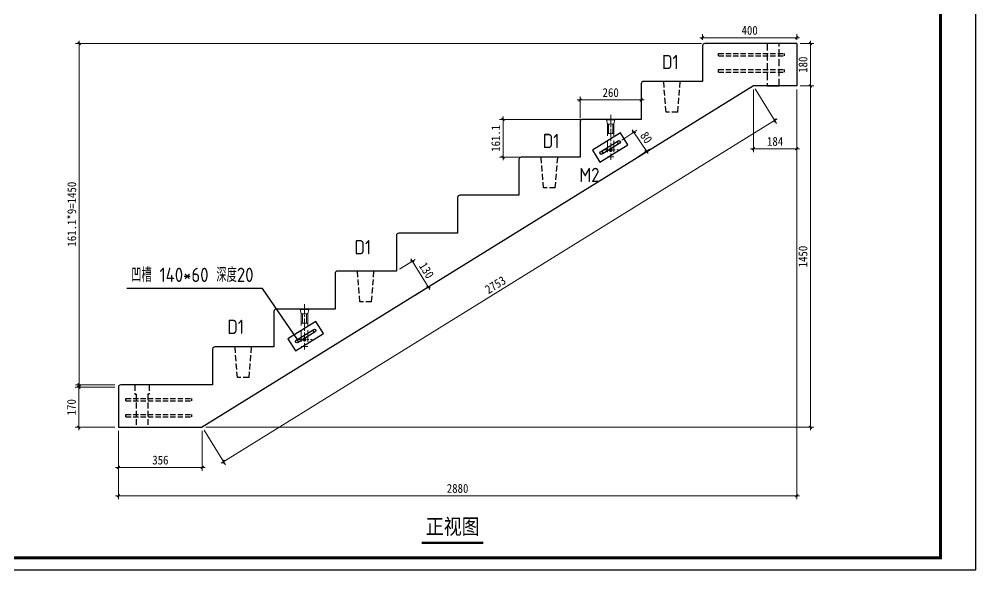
# Model space of a CAD drawing. Extents: x 102111 to 117918, y 52462 to 56917.
# Drawn here: x 113856 to 117918, y 52462 to 54801 of the extents above; entities that cross this region are included whole.
import ezdxf
from ezdxf.enums import TextEntityAlignment as Align

# ---------------------------------------------------------------- set-up
doc = ezdxf.new("R2010")
doc.units = 0
doc.header["$LTSCALE"] = 1000
doc.header["$MEASUREMENT"] = 0
for name, pattern in [('ACAD_ISO10W100', [18, 12, -3, 0, -3]), ('CENTER', [2, 1.25, -0.25, 0.25, -0.25]), ('DASH', [0.35, 0.25, -0.1])]:
    doc.linetypes.add(name, pattern=pattern)
for name, color, linetype, lineweight in [('YG-中心', 6, 'CENTER', 9), ('YG-虚线', 3, 'Continuous', 5), ('轮廓线', 2, 'Continuous', 13)]:
    doc.layers.add(name, color=color, linetype=linetype, lineweight=lineweight)
for name, color, linetype in [('YZ-下划线', 1, 'ACAD_ISO10W100'), ('YZ-标题文字', 2, 'Continuous'), ('图框2', 1, 'Continuous'), ('图框线', 7, 'Continuous')]:
    doc.layers.add(name, color=color, linetype=linetype)
doc.styles.get("Standard").update_dxf_attribs({"font": 'gbenor.shx', "bigfont": 'gbcbig.shx'})
doc.styles.add('YZ-样式 1', font='', dxfattribs={"width": 0.85})
doc.styles.add('YZ-样式 2', font='simhei.ttf', dxfattribs={"width": 0.9})
doc.styles.get('YZ-样式 1').set_extended_font_data('SimSun')
doc.dimstyles.new('YZ-15', dxfattribs={"dimscale": 15, "dimtxt": 2.5, "dimasz": 0.8, "dimexe": 1, "dimexo": 1, "dimgap": 0.8, "dimtad": 1, "dimdec": 0, "dimzin": 1, "dimdsep": 46, "dimtxsty": 'YZ-样式 2', "dimblk": 'ARCHTICK', "dimcen": 250, "dimdle": 0.8, "dimclrd": 151, "dimclre": 151, "dimclrt": 7, "dimazin": 0, "dimtfac": 1, "dimtdec": 0, "dimtix": 1, "dimtmove": 2, "dimatfit": 2, "dimldrblk": 'ARCHTICK', "dimfxl": 20, "dimlwd": 9, "dimlwe": 9, "dimarcsym": 0})

# ---------------------------------------------------------------- blocks, each defined once
blk = doc.blocks.new('M1')
at = {"layer": 'YG-中心', "ltscale": 0.03}
for p, q in [((0, 19.9), (0, -171.4)), ((-33.9, -129.5), (32.7, -129.5))]:
    blk.add_line(p, q, dxfattribs=at)
at = {"layer": 'YG-虚线', "linetype": 'DASH', "ltscale": 0.2}
for p, q in [((-18, 0), (-14, -20)), ((18, 0), (14, -20)), ((-14, -20), (-14, -159.5)), ((-14, -20), (14, -20)), ((-9, -20), (-9, -60)), ((9, -20), (9, -60)), ((14, -20), (14, -159.5)), ((-14, -60), (14, -60)), ((-14, -159.5), (14, -159.5))]:
    blk.add_line(p, q, dxfattribs=at)
blk.add_circle((0, -129.5), 6.5, dxfattribs=at)
blk = doc.blocks.new('_ArchTick')
at = {"color": 0, "linetype": 'ByBlock', "const_width": 0.4}
blk.add_lwpolyline([(-0.5, -0.5), (0.5, 0.5)], dxfattribs=at)
blk = doc.blocks.new('*D302')
at = {"color": 151, "lineweight": 9, "transparency": 16777216}
for p, q in [((115519.1, 53783.1), (115600.1, 53652.4)), ((115470.5, 53738.9), (115538.2, 53780.8)), ((115538.9, 53628.6), (115606.5, 53670.5))]:
    blk.add_line(p, q, dxfattribs=at)
at = {"layer": 'Defpoints', "color": 0, "transparency": 16777216}
for p in [(115457.8, 53731), (115593.8, 53662.6), (115526.2, 53620.7)]:
    blk.add_point(p, dxfattribs=at)
at = {"color": 151, "lineweight": 9, "transparency": 16777216, "xscale": 12, "yscale": 12, "zscale": 12}
for p, rotation in [((115525.4, 53772.9), 121.7829921119369), ((115593.8, 53662.6), 301.7829921119368)]:
    blk.add_blockref('_ArchTick', p, dxfattribs=dict(at, rotation=rotation))
at = {"color": 7, "transparency": 16777216, "insert": (115585.9, 53734.1), "char_height": 37.5, "attachment_point": 5, "rotation": 301.783, "style": 'YZ-样式 2'}
blk.add_mtext('130', dxfattribs=at)
blk = doc.blocks.new('*D303')
at = {"color": 151, "lineweight": 9, "transparency": 16777216}
for p, q in [((116415.4, 54287.5), (116478.8, 54329.6)), ((116459.7, 54331.3), (116526.6, 54230.6)), ((116469.1, 54206.8), (116532.5, 54248.9))]:
    blk.add_line(p, q, dxfattribs=at)
at = {"layer": 'Defpoints', "color": 0, "transparency": 16777216}
for p in [(116403, 54279.2), (116520, 54240.6), (116456.6, 54198.5)]:
    blk.add_point(p, dxfattribs=at)
at = {"color": 151, "lineweight": 9, "transparency": 16777216, "xscale": 12, "yscale": 12, "zscale": 12}
for p, rotation in [((116466.3, 54321.3), 123.5903204399633), ((116520, 54240.6), 303.5903204399634)]:
    blk.add_blockref('_ArchTick', p, dxfattribs=dict(at, rotation=rotation))
at = {"color": 7, "transparency": 16777216, "insert": (116519, 54298.1), "char_height": 37.5, "attachment_point": 5, "rotation": 303.5903, "style": 'YZ-样式 2'}
blk.add_mtext('80', dxfattribs=at)
blk = doc.blocks.new('*D304')
at = {"color": 151, "lineweight": 9, "transparency": 16777216}
for p, q in [((116981.7, 54504.9), (117072.4, 54358.5)), ((117074.7, 54377.6), (114714.3, 52915.1)), ((114641.7, 53055), (114732.4, 52908.6))]:
    blk.add_line(p, q, dxfattribs=at)
at = {"layer": 'Defpoints', "color": 0, "transparency": 16777216}
for p in [(116973.8, 54517.6), (114633.8, 53067.7), (114724.5, 52921.4)]:
    blk.add_point(p, dxfattribs=at)
at = {"color": 151, "lineweight": 9, "transparency": 16777216, "xscale": 12, "yscale": 12, "zscale": 12}
for p, rotation in [((117064.5, 54371.3), 31.7829921119389), ((114724.5, 52921.4), 211.7829921119389)]:
    blk.add_blockref('_ArchTick', p, dxfattribs=dict(at, rotation=rotation))
at = {"color": 7, "transparency": 16777216, "insert": (115878.3, 53672.5), "char_height": 37.5, "attachment_point": 5, "rotation": 31.783, "style": 'YZ-样式 2'}
blk.add_mtext('2753', dxfattribs=at)
blk = doc.blocks.new('*D305')
at = {"color": 151, "lineweight": 9, "transparency": 16777216}
for p, q in [((116973.8, 54502.6), (116973.8, 54235.9)), ((117157.8, 54502.6), (117157.8, 54235.9)), ((116961.8, 54250.9), (117169.8, 54250.9))]:
    blk.add_line(p, q, dxfattribs=at)
at = {"layer": 'Defpoints', "color": 0, "transparency": 16777216}
for p in [(116973.8, 54517.6), (117157.8, 54517.6), (117157.8, 54250.9)]:
    blk.add_point(p, dxfattribs=at)
at = {"color": 151, "lineweight": 9, "transparency": 16777216, "xscale": 12, "yscale": 12, "zscale": 12, "rotation": 180}
blk.add_blockref('_ArchTick', (116973.8, 54250.9), dxfattribs=at)
at = {"color": 151, "lineweight": 9, "transparency": 16777216, "xscale": 12, "yscale": 12, "zscale": 12}
blk.add_blockref('_ArchTick', (117157.8, 54250.9), dxfattribs=at)
at = {"color": 7, "transparency": 16777216, "insert": (117065.8, 54281.6), "char_height": 37.5, "attachment_point": 5, "style": 'YZ-样式 2'}
blk.add_mtext('184', dxfattribs=at)
blk = doc.blocks.new('*D306')
at = {"color": 151, "lineweight": 9, "transparency": 16777216}
for p, q in [((117172.8, 54697.6), (117230.5, 54697.6)), ((117215.5, 54505.6), (117215.5, 54709.6)), ((117172.8, 54517.6), (117230.5, 54517.6))]:
    blk.add_line(p, q, dxfattribs=at)
at = {"layer": 'Defpoints', "color": 0, "transparency": 16777216}
for p in [(117157.8, 54697.6), (117215.5, 54697.6), (117157.8, 54517.6)]:
    blk.add_point(p, dxfattribs=at)
at = {"color": 151, "lineweight": 9, "transparency": 16777216, "xscale": 12, "yscale": 12, "zscale": 12}
for p, rotation in [((117215.5, 54697.6), 90), ((117215.5, 54517.6), 270)]:
    blk.add_blockref('_ArchTick', p, dxfattribs=dict(at, rotation=rotation))
at = {"color": 7, "transparency": 16777216, "insert": (117184.5, 54607.6), "char_height": 37.5, "attachment_point": 5, "rotation": 90, "style": 'YZ-样式 2'}
blk.add_mtext('180', dxfattribs=at)
blk = doc.blocks.new('*D286')
at = {"color": 151, "lineweight": 9, "transparency": 16777216}
for p, q in [((117172.8, 54517.6), (117230.5, 54517.6)), ((117215.5, 54529.6), (117215.5, 53055.7)), ((114648.8, 53067.7), (117230.5, 53067.7))]:
    blk.add_line(p, q, dxfattribs=at)
at = {"layer": 'Defpoints', "color": 0, "transparency": 16777216}
for p in [(117157.8, 54517.6), (114633.8, 53067.7), (117215.5, 53067.7)]:
    blk.add_point(p, dxfattribs=at)
at = {"color": 151, "lineweight": 9, "transparency": 16777216, "xscale": 12, "yscale": 12, "zscale": 12}
for p, rotation in [((117215.5, 54517.6), 90), ((117215.5, 53067.7), 270)]:
    blk.add_blockref('_ArchTick', p, dxfattribs=dict(at, rotation=rotation))
at = {"color": 7, "transparency": 16777216, "insert": (117184.5, 53792.7), "char_height": 37.5, "attachment_point": 5, "rotation": 90, "style": 'YZ-样式 2'}
blk.add_mtext('1450', dxfattribs=at)
blk = doc.blocks.new('*D307')
at = {"color": 151, "lineweight": 9, "transparency": 16777216}
for p, q in [((117157.8, 54502.6), (117157.8, 52761.9)), ((114277.8, 53052.7), (114277.8, 52761.9)), ((117169.8, 52776.9), (114265.8, 52776.9))]:
    blk.add_line(p, q, dxfattribs=at)
at = {"layer": 'Defpoints', "color": 0, "transparency": 16777216}
for p in [(117157.8, 54517.6), (114277.8, 53067.7), (114277.8, 52776.9)]:
    blk.add_point(p, dxfattribs=at)
at = {"color": 151, "lineweight": 9, "transparency": 16777216, "xscale": 12, "yscale": 12, "zscale": 12, "rotation": 180}
blk.add_blockref('_ArchTick', (114277.8, 52776.9), dxfattribs=at)
at = {"color": 151, "lineweight": 9, "transparency": 16777216, "xscale": 12, "yscale": 12, "zscale": 12}
blk.add_blockref('_ArchTick', (117157.8, 52776.9), dxfattribs=at)
at = {"color": 7, "transparency": 16777216, "insert": (115717.8, 52807.8), "char_height": 37.5, "attachment_point": 5, "style": 'YZ-样式 2'}
blk.add_mtext('2880', dxfattribs=at)
blk = doc.blocks.new('*D287')
at = {"color": 151, "lineweight": 9, "transparency": 16777216}
for p, q in [((114277.8, 53052.7), (114277.8, 52882.4)), ((114633.8, 53052.7), (114633.8, 52882.4)), ((114645.8, 52897.4), (114265.8, 52897.4))]:
    blk.add_line(p, q, dxfattribs=at)
at = {"layer": 'Defpoints', "color": 0, "transparency": 16777216}
for p in [(114277.8, 53067.7), (114633.8, 53067.7), (114277.8, 52897.4)]:
    blk.add_point(p, dxfattribs=at)
at = {"color": 151, "lineweight": 9, "transparency": 16777216, "xscale": 12, "yscale": 12, "zscale": 12, "rotation": 180}
blk.add_blockref('_ArchTick', (114277.8, 52897.4), dxfattribs=at)
at = {"color": 151, "lineweight": 9, "transparency": 16777216, "xscale": 12, "yscale": 12, "zscale": 12}
blk.add_blockref('_ArchTick', (114633.8, 52897.4), dxfattribs=at)
at = {"color": 7, "transparency": 16777216, "insert": (114455.8, 52928.1), "char_height": 37.5, "attachment_point": 5, "style": 'YZ-样式 2'}
blk.add_mtext('356', dxfattribs=at)
blk = doc.blocks.new('*D308')
at = {"color": 151, "lineweight": 9, "transparency": 16777216}
for p, q in [((114262.8, 53237.7), (114094.4, 53237.7)), ((114109.4, 53055.7), (114109.4, 53249.7)), ((114262.8, 53067.7), (114094.4, 53067.7))]:
    blk.add_line(p, q, dxfattribs=at)
at = {"layer": 'Defpoints', "color": 0, "transparency": 16777216}
for p in [(114109.4, 53237.7), (114277.8, 53237.7), (114277.8, 53067.7)]:
    blk.add_point(p, dxfattribs=at)
at = {"color": 151, "lineweight": 9, "transparency": 16777216, "xscale": 12, "yscale": 12, "zscale": 12}
for p, rotation in [((114109.4, 53237.7), 90), ((114109.4, 53067.7), 270)]:
    blk.add_blockref('_ArchTick', p, dxfattribs=dict(at, rotation=rotation))
at = {"color": 7, "transparency": 16777216, "insert": (114078.4, 53152.7), "char_height": 37.5, "attachment_point": 5, "rotation": 90, "style": 'YZ-样式 2'}
blk.add_mtext('170', dxfattribs=at)
blk = doc.blocks.new('*D288')
at = {"color": 151, "lineweight": 9, "transparency": 16777216}
for p, q in [((116752.8, 54697.6), (114095.9, 54697.6)), ((114110.9, 54709.6), (114110.9, 53235.7)), ((114262.8, 53247.7), (114095.9, 53247.7))]:
    blk.add_line(p, q, dxfattribs=at)
at = {"layer": 'Defpoints', "color": 0, "transparency": 16777216}
for p in [(116767.8, 54697.6), (114110.9, 53247.7), (114277.8, 53247.7)]:
    blk.add_point(p, dxfattribs=at)
at = {"color": 151, "lineweight": 9, "transparency": 16777216, "xscale": 12, "yscale": 12, "zscale": 12}
for p, rotation in [((114110.9, 54697.6), 90), ((114110.9, 53247.7), 270)]:
    blk.add_blockref('_ArchTick', p, dxfattribs=dict(at, rotation=rotation))
at = {"color": 7, "transparency": 16777216, "insert": (114079.9, 53972.7), "char_height": 37.5, "attachment_point": 5, "rotation": 90, "style": 'YZ-样式 2'}
blk.add_mtext('161.1*9=1450', dxfattribs=at)
blk = doc.blocks.new('*D309')
at = {"color": 151, "lineweight": 9, "transparency": 16777216}
for p, q in [((116237.8, 54380.4), (116237.8, 54473)), ((116497.8, 54511.5), (116497.8, 54443)), ((116509.8, 54458), (116225.8, 54458))]:
    blk.add_line(p, q, dxfattribs=at)
at = {"layer": 'Defpoints', "color": 0, "transparency": 16777216}
for p in [(116497.8, 54526.5), (116237.8, 54458), (116237.8, 54365.4)]:
    blk.add_point(p, dxfattribs=at)
at = {"color": 151, "lineweight": 9, "transparency": 16777216, "xscale": 12, "yscale": 12, "zscale": 12, "rotation": 180}
blk.add_blockref('_ArchTick', (116237.8, 54458), dxfattribs=at)
at = {"color": 151, "lineweight": 9, "transparency": 16777216, "xscale": 12, "yscale": 12, "zscale": 12}
blk.add_blockref('_ArchTick', (116497.8, 54458), dxfattribs=at)
at = {"color": 7, "transparency": 16777216, "insert": (116367.8, 54488.9), "char_height": 37.5, "attachment_point": 5, "style": 'YZ-样式 2'}
blk.add_mtext('260', dxfattribs=at)
blk = doc.blocks.new('*D289')
at = {"color": 151, "lineweight": 9, "transparency": 16777216}
for p, q in [((116243.8, 54375.4), (115895.7, 54375.4)), ((115910.7, 54387.4), (115910.7, 54202.3)), ((116222.8, 54214.3), (115895.7, 54214.3))]:
    blk.add_line(p, q, dxfattribs=at)
at = {"layer": 'Defpoints', "color": 0, "transparency": 16777216}
for p in [(116258.8, 54375.4), (115910.7, 54214.3), (116237.8, 54214.3)]:
    blk.add_point(p, dxfattribs=at)
at = {"color": 151, "lineweight": 9, "transparency": 16777216, "xscale": 12, "yscale": 12, "zscale": 12}
for p, rotation in [((115910.7, 54375.4), 90), ((115910.7, 54214.3), 270)]:
    blk.add_blockref('_ArchTick', p, dxfattribs=dict(at, rotation=rotation))
at = {"color": 7, "transparency": 16777216, "insert": (115879.9, 54294.9), "char_height": 37.5, "attachment_point": 5, "rotation": 90, "style": 'YZ-样式 2'}
blk.add_mtext('161.1', dxfattribs=at)
blk = doc.blocks.new('*D290')
at = {"color": 151, "lineweight": 9, "transparency": 16777216}
for p, q in [((117169.8, 54722.3), (116745.8, 54722.3)), ((116757.8, 54712.6), (116757.8, 54737.3)), ((117157.8, 54712.6), (117157.8, 54737.3))]:
    blk.add_line(p, q, dxfattribs=at)
at = {"layer": 'Defpoints', "color": 0, "transparency": 16777216}
for p in [(116757.8, 54722.3), (116757.8, 54697.6), (117157.8, 54697.6)]:
    blk.add_point(p, dxfattribs=at)
at = {"color": 151, "lineweight": 9, "transparency": 16777216, "xscale": 12, "yscale": 12, "zscale": 12, "rotation": 180}
blk.add_blockref('_ArchTick', (116757.8, 54722.3), dxfattribs=at)
at = {"color": 151, "lineweight": 9, "transparency": 16777216, "xscale": 12, "yscale": 12, "zscale": 12}
blk.add_blockref('_ArchTick', (117157.8, 54722.3), dxfattribs=at)
at = {"color": 7, "transparency": 16777216, "insert": (116957.8, 54753.3), "char_height": 37.5, "attachment_point": 5, "style": 'YZ-样式 2'}
blk.add_mtext('400', dxfattribs=at)

msp = doc.modelspace()

# ---------------------------------------------------------------- linework, layer by layer
for p, q in [((116757.8, 54687.6), (116757.8, 54536.5)), ((117157.8, 54697.6), (116767.8, 54697.6)), ((117057.8, 54697.6), (117032.8, 54697.6)), ((117157.8, 54697.6), (117057.8, 54697.6)), ((117157.8, 54697.6), (117157.8, 54517.6)), ((116825.1, 54644.7), (116825.1, 54654.7)), ((117105.1, 54644.7), (117105.1, 54654.7)), ((116825.1, 54576.6), (116825.1, 54586.6)), ((117105.1, 54576.6), (117105.1, 54586.6)), ((116973.8, 54517.6), (114633.8, 53067.7)), ((116497.8, 54526.5), (116497.8, 54375.4)), ((116757.8, 54536.5), (116507.8, 54536.5)), ((117157.8, 54517.6), (116973.8, 54517.6)), ((117032.8, 54517.6), (117082.8, 54517.6)), ((116237.8, 54365.4), (116237.8, 54214.3)), ((116497.8, 54375.4), (116247.8, 54375.4)), ((116349.8, 54375.4), (116385.8, 54375.4)), ((116325, 54238), (116399.8, 54284.3)), ((116406.1, 54274.1), (116331.3, 54227.8)), ((115977.8, 54204.3), (115977.8, 54053.2)), ((116237.8, 54214.3), (115987.8, 54214.3)), ((115717.8, 54043.2), (115717.8, 53892.1)), ((115977.8, 54053.2), (115727.8, 54053.2)), ((115457.8, 53882.1), (115457.8, 53731)), ((115717.8, 53892.1), (115467.8, 53892.1)), ((115197.8, 53721), (115197.8, 53569.9)), ((115457.8, 53731), (115207.8, 53731)), ((114889, 53657.5), (114313.5, 53657.5)), ((115037.8, 53440.4), (114889, 53657.5)), ((114937.8, 53559.9), (114937.8, 53408.8)), ((115197.8, 53569.9), (114947.8, 53569.9)), ((115049.8, 53569.9), (115085.8, 53569.9)), ((115032.3, 53437), (115107.1, 53483.4)), ((115113.4, 53473.1), (115038.6, 53426.8)), ((114677.8, 53398.8), (114677.8, 53247.7)), ((114937.8, 53408.8), (114687.8, 53408.8)), ((114277.8, 53237.7), (114277.8, 53067.7)), ((114677.8, 53247.7), (114287.8, 53247.7)), ((114308.9, 53179.6), (114308.9, 53189.6)), ((114588.9, 53179.6), (114588.9, 53189.6)), ((114308.9, 53111.6), (114308.9, 53121.6)), ((114588.9, 53111.6), (114588.9, 53121.6)), ((114277.8, 53067.7), (114633.8, 53067.7))]:
    msp.add_line(p, q)
at = {"linetype": 'DASH', "ltscale": 0.12}
for p, q in [((117032.8, 54697.6), (117032.8, 54517.6)), ((117082.8, 54517.6), (117082.8, 54697.6))]:
    msp.add_line(p, q, dxfattribs=at)
at = {"linetype": 'DASH', "ltscale": 0.09}
for p, q in [((116825.1, 54654.7), (117105.1, 54654.7)), ((116825.1, 54644.7), (117105.1, 54644.7)), ((116825.1, 54586.6), (117105.1, 54586.6)), ((116825.1, 54576.6), (117105.1, 54576.6)), ((114308.9, 53189.6), (114588.9, 53189.6)), ((114308.9, 53179.6), (114588.9, 53179.6)), ((114308.9, 53121.6), (114588.9, 53121.6)), ((114308.9, 53111.6), (114588.9, 53111.6))]:
    msp.add_line(p, q, dxfattribs=at)
at = {"linetype": 'DASH', "ltscale": 0.1}
for p, q in [((116662.8, 54536.5), (116592.8, 54536.5)), ((116602.8, 54406.5), (116592.8, 54536.5)), ((116652.8, 54406.5), (116662.8, 54536.5)), ((116652.8, 54406.5), (116602.8, 54406.5)), ((116142.8, 54214.3), (116072.8, 54214.3)), ((116082.8, 54084.3), (116072.8, 54214.3)), ((116132.8, 54084.3), (116142.8, 54214.3)), ((116132.8, 54084.3), (116082.8, 54084.3)), ((115362.8, 53731), (115292.8, 53731)), ((115302.8, 53601), (115292.8, 53731)), ((115352.8, 53601), (115362.8, 53731)), ((115352.8, 53601), (115302.8, 53601)), ((114842.8, 53408.8), (114772.8, 53408.8)), ((114782.8, 53278.8), (114772.8, 53408.8)), ((114832.8, 53278.8), (114842.8, 53408.8)), ((114832.8, 53278.8), (114782.8, 53278.8)), ((114347.8, 53247.7), (114347.8, 53207.7)), ((114407.8, 53247.7), (114407.8, 53207.7)), ((114347.8, 53207.7), (114352.8, 53207.7)), ((114352.8, 53207.7), (114352.8, 53067.7)), ((114407.8, 53207.7), (114402.8, 53207.7)), ((114402.8, 53207.7), (114402.8, 53067.7))]:
    msp.add_line(p, q, dxfattribs=at)
at = {"lineweight": 30}
for p, q in [((116409.3, 54318.4), (116290.2, 54244.7)), ((116440.9, 54267.4), (116409.3, 54318.4)), ((116290.2, 54244.7), (116321.8, 54193.7)), ((116321.8, 54193.7), (116440.9, 54267.4)), ((115116.6, 53517.4), (114997.5, 53443.7)), ((115148.2, 53466.4), (115116.6, 53517.4)), ((115029.1, 53392.7), (115148.2, 53466.4)), ((114997.5, 53443.7), (115029.1, 53392.7))]:
    msp.add_line(p, q, dxfattribs=at)
for centre in [(116403, 54279.2), (116328.1, 54232.9), (115110.3, 53478.2), (115035.4, 53431.9)]:
    msp.add_circle(centre, 6)
for centre in [(116767.8, 54687.6), (116507.8, 54526.5), (116247.8, 54365.4), (115987.8, 54204.3), (115727.8, 54043.2), (115467.8, 53882.1), (115207.8, 53721), (114947.8, 53559.9), (114687.8, 53398.8), (114287.8, 53237.7)]:
    msp.add_arc(centre, 10, 90, 180)
at = {"layer": 'YZ-下划线', "color": 1, "linetype": 'ByBlock', "const_width": 9.38}
msp.add_lwpolyline([(115565.5, 52577.1), (115827.2, 52577.1)], dxfattribs=at)
at = {"layer": '图框2', "color": 1}
msp.add_lwpolyline([(117918.3, 52461.9), (117918.3, 56916.9), (111618.3, 56916.9), (111618.3, 52461.9)], close=True, dxfattribs=at)
at = {"layer": '图框线', "const_width": 12}
msp.add_lwpolyline([(117768.2, 56818.3), (111693.2, 56818.3), (111693.2, 52513.3), (117768.2, 52513.3)], close=True, dxfattribs=at)

# ---------------------------------------------------------------- block references
at = {"layer": '轮廓线'}
for p in [(116367.8, 54375.4), (115067.8, 53569.9)]:
    msp.add_blockref('M1', p, dxfattribs=at)

# ---------------------------------------------------------------- texts
for s, height, p in [('D1', 60.67, (116585.9, 54588.8)), ('D1', 60.67, (116079.5, 54253.4)), ('M2', 60.67, (116234.6, 54109)), ('D1', 60.67, (115280.2, 53802.2)), ('凹槽 140*60 深度20', 60.674, (114332, 53684.7)), ('D1', 60.67, (114740.2, 53463.8))]:
    msp.add_text(s, height=height).set_placement(p)
at = {"layer": 'YZ-标题文字', "style": 'YZ-样式 1', "width": 0.85}
msp.add_text('正视图', height=65.62, dxfattribs=at).set_placement((115583, 52593.7), align=Align.BOTTOM_LEFT)

# ---------------------------------------------------------------- dimensions: what is measured, and where the dimension line sits
for base, p1, p2, angle, picture, middle in [((116757.8, 54722.3), (117157.8, 54697.6), (116757.8, 54697.6), 180, '*D290', (116957.8, 54753.3)), ((117215.5, 54697.6), (117157.8, 54517.6), (117157.8, 54697.6), 90, '*D306', (117184.5, 54607.6)), ((114277.8, 52776.9), (117157.8, 54517.6), (114277.8, 53067.7), 180, '*D307', (115717.8, 52807.8)), ((117215.5, 53067.7), (117157.8, 54517.6), (114633.8, 53067.7), 90, '*D286', (117184.5, 53792.7)), ((116237.8, 54458), (116497.8, 54526.5), (116237.8, 54365.4), 180, '*D309', (116367.8, 54488.9)), ((117157.8, 54250.9), (116973.8, 54517.6), (117157.8, 54517.6), 180, '*D305', (117065.8, 54281.6)), ((114109.4, 53237.7), (114277.8, 53067.7), (114277.8, 53237.7), 90, '*D308', (114078.4, 53152.7)), ((114277.8, 52897.4), (114633.8, 53067.7), (114277.8, 53067.7), 180, '*D287', (114455.8, 52928.1))]:
    dim = msp.add_linear_dim(base=base, p1=p1, p2=p2, angle=angle, dimstyle='YZ-15')
    dim.commit()
    dim.dimension.update_dxf_attribs({"geometry": picture, "text_midpoint": middle})
for base, p1, p2, text, picture, middle in [((114110.9, 53247.7), (116767.8, 54697.6), (114277.8, 53247.7), '161.1*9=<>', '*D288', (114079.9, 53972.7)), ((115910.7, 54214.3), (116258.8, 54375.4), (116237.8, 54214.3), '<>.1', '*D289', (115879.9, 54294.9))]:
    dim = msp.add_linear_dim(base=base, p1=p1, p2=p2, angle=90, text=text, dimstyle='YZ-15')
    dim.commit()
    dim.dimension.update_dxf_attribs({"geometry": picture, "text_midpoint": middle})
for p1, p2, distance, picture, middle in [((116973.8, 54517.6), (114633.8, 53067.7), 172.2, '*D304', (115878.3, 53672.5)), ((115457.8, 53731), (115526.2, 53620.7), 79.6, '*D302', (115585.9, 53734.1))]:
    dim = msp.add_aligned_dim(p1=p1, p2=p2, distance=distance, dimstyle='YZ-15')
    dim.commit()
    dim.dimension.update_dxf_attribs({"geometry": picture, "text_midpoint": middle})
dim = msp.add_aligned_dim(p1=(116403, 54279.2), p2=(116456.6, 54198.5), distance=76.1, text='80', dimstyle='YZ-15')
dim.commit()
dim.dimension.update_dxf_attribs({"geometry": '*D303', "text_midpoint": (116519, 54298.1)})

doc.saveas('drawing.dxf')
